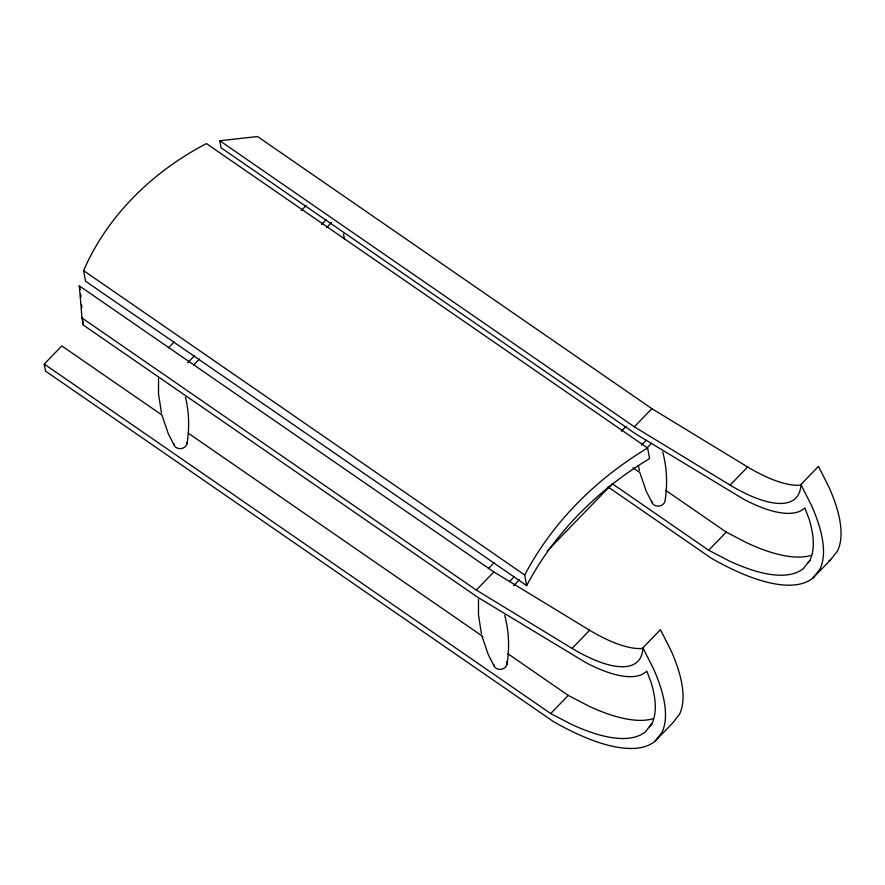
<?xml version="1.0" encoding="UTF-8"?>
<svg xmlns="http://www.w3.org/2000/svg" width="885" height="885" viewBox="0 0 885 885"><rect width="100%" height="100%" fill="white"/><g stroke="black" fill="none" stroke-linecap="round" stroke-linejoin="round"><path stroke-width="1.33" d="M158.559 378.658L158.504 393.847L161.468 412.93M478.508 599.477L478.464 614.666L481.418 633.726M187.034 443.695C189.49 428.318 189.191 412.454 185.452 397.31M506.983 664.469C509.638 648.141 509.008 631.282 504.715 615.274M161.955 415.032L61.806 345.924L44.25 364.067L45.555 371.136L553.346 721.529A215.011 73.997 44.1 0 0 655.033 741.243L661.88 732.548A215.011 73.997 44.1 0 0 653.639 669.082L642.908 647.809A128.579 44.261 44.1 0 1 572.075 648.406L476.307 590.085L81.984 317.981L79.34 285.899L493.863 571.942L589.631 630.264A128.579 44.261 44.1 0 0 642.61 648.462M607.973 486.905L711.352 558.247A215.011 73.997 44.1 0 0 813.038 577.949L819.875 569.254A215.011 73.997 44.1 0 0 811.645 505.8L800.914 484.526A128.579 44.261 44.1 0 1 730.081 485.113L634.313 426.802L219.79 140.748L221.095 147.817L635.629 433.86L743.654 499.217A142.042 48.885 44.1 0 0 800.626 510.888L804.885 507.99L809.1 519.119A201.526 69.362 44.1 0 1 809.897 560.305L803.48 568.458A201.526 69.362 44.1 0 1 729.174 560.913L708.708 550.26L611.966 483.509M813.038 577.949L830.595 559.807L837.431 551.112A215.011 73.997 44.1 0 0 829.201 487.657L818.47 466.373L800.914 484.526M168.393 347.882L174.135 341.953M301.354 210.475L306.144 205.53M187.631 362.817L194.335 355.892M321.554 224.414L326.344 219.469M193.726 364.93L199.468 359M326.698 227.522L331.477 222.577M488.343 568.668L494.084 562.738M621.303 431.26L626.093 426.316M476.307 590.085L493.863 571.942M634.313 426.802L651.869 408.66L747.637 466.97A128.579 44.261 44.1 0 0 801.799 485.057M509.494 581.622L514.274 576.677M641.503 445.199L646.282 440.254M513.676 585.715L519.418 579.786M547.151 551.112L611.247 484.88M646.636 448.308L651.426 443.363M572.075 648.406L589.631 630.264M730.081 485.113L747.637 466.97M44.25 364.067L550.702 713.553L568.258 695.411L588.724 706.064A201.526 69.362 44.1 0 0 653.462 718.609M708.708 550.26L726.264 532.117L746.73 542.77A201.526 69.362 44.1 0 0 811.468 555.315M642.908 647.809L660.464 629.666L671.195 650.94A215.011 73.997 44.1 0 1 679.426 714.405L672.589 723.1L655.033 741.243M649.468 726.673L652.245 723.808M807.474 563.38L810.24 560.515M219.79 140.748L257.546 136.544L651.869 408.66M550.702 713.553L571.168 724.207A201.526 69.362 44.1 0 0 645.475 731.74L651.891 723.598A201.526 69.362 44.1 0 0 651.094 682.401L646.88 671.272L642.621 674.182A142.042 48.885 44.1 0 1 585.649 662.511L477.623 597.198L83.29 325.049L81.984 317.981M647.61 448.02L206.47 143.602A271.927 229.846 -10.5 0 0 83.577 270.611L85.535 281.209L526.675 585.616A336.123 284.107 -10.5 0 1 649.568 458.618L647.61 448.02A336.123 284.107 -10.5 0 0 524.716 575.018L526.675 585.616M632.941 467.722L639.767 472.435M665.94 490.5L726.264 532.117M83.577 270.611L524.716 575.018M188.14 433.097L482.9 636.503M507.935 653.783L568.258 695.411M652.101 502.614L646.271 491.308L640.109 473.276M494.095 665.907L488.266 654.601L482.115 636.569M174.146 445.122L168.316 433.816L162.165 415.773M662.721 451.992C667.013 467.988 667.644 484.858 664.989 501.187A6.726 5.686 -10.5 0 1 658.009 506.154A6.726 5.686 -10.5 0 1 651.747 501.175M638.339 465.388L639.424 470.433M343.457 234.027L344.542 239.083M79.34 285.899L79.993 289.428M80.767 294.296L80.978 296.973M81.641 304.993L81.862 307.67M82.969 321.034L83.29 325.049M187.144 442.201A6.726 5.686 -10.5 0 1 180.938 448.606A6.726 5.686 -10.5 0 1 173.792 443.684M506.74 661.538A6.726 5.686 -10.5 0 1 501.751 669.248A6.726 5.686 -10.5 0 1 493.741 664.469M830.595 559.807A215.011 73.997 44.1 0 1 828.614 561.289"/></g></svg>
